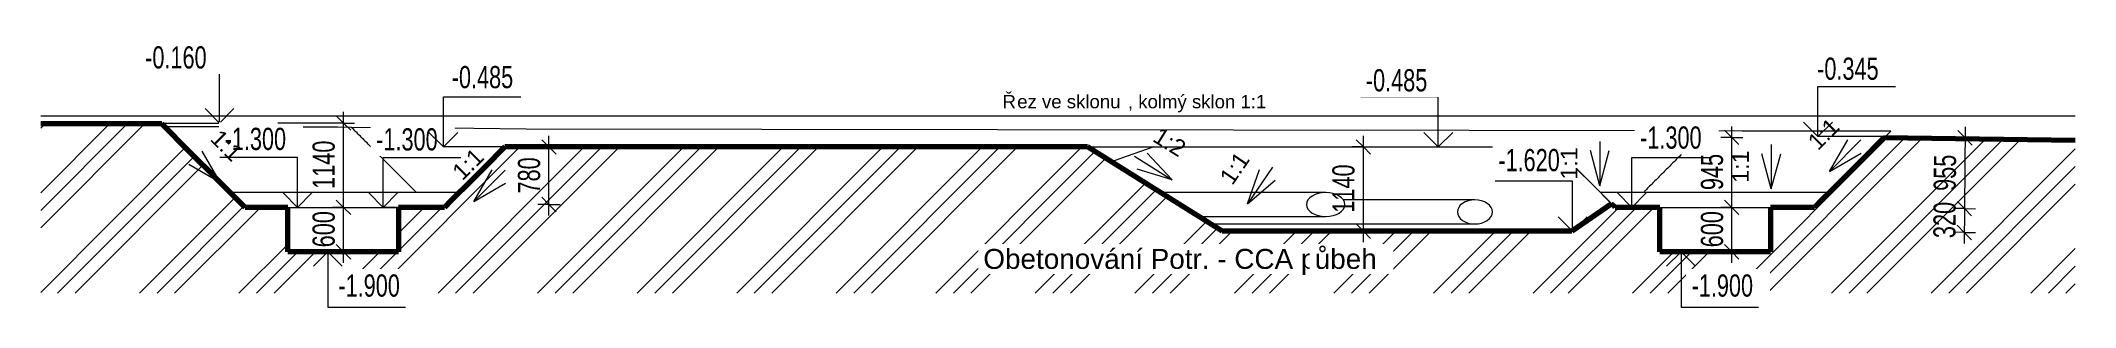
# Model space of a CAD drawing. Header units: millimetres. Extents: x 175047 to 362619, y -19363 to 158900.
# Drawn here: x 211035 to 238568, y -3400 to 202 of the extents above.
import ezdxf

# ---------------------------------------------------------------- set-up
doc = ezdxf.new("R2010")
doc.units = ezdxf.units.MM
for name, color, linetype, lineweight in [('A-ANNO-DIMS', 7, 'Continuous', 9), ('A-ANNO-DIMS-150', 7, 'Continuous', 9), ('G-ANNO-DIMS', 7, 'Continuous', 9), ('G-ANNO-TEXT', 7, 'Continuous', 9)]:
    doc.layers.add(name, color=color, linetype=linetype, lineweight=lineweight)
for name, color, linetype, lineweight, true_color in [('C-TOPO-1', 253, 'Continuous', 70, 0xaaaaaa), ('C-TOPO-2', 253, 'Continuous', 9, 0xaaaaaa), ('C-TOPO-PATT-1', 254, 'Continuous', 9, 0xd4d4d4), ('G-ANNO-TEXT-2', 8, 'Continuous', 9, 0x808080), ('Stávající dešťová kan__Trubky-2', 254, 'Continuous', 9, 0xcae0cd), ('Stávající splašková kan__Trubky-2', 9, 'Continuous', 9, 0xd4bfaa)]:
    doc.layers.add(name, color=color, linetype=linetype, lineweight=lineweight, true_color=true_color)
doc.styles.add('Arial', font='arial.ttf', dxfattribs={"width": 0.7, "height": 300})
doc.styles.add('Arial_1', font='arial.ttf', dxfattribs={"height": 270})
doc.styles.add('Arial_5', font='arial.ttf', dxfattribs={"height": 225})
doc.styles.add('Arial_6', font='arial.ttf', dxfattribs={"height": 180})
doc.dimstyles.new('Vnitřní_-_průhledné_1', dxfattribs={"dimscale": 304.8, "dimtxt": 306.07782, "dimasz": 0.639764, "dimexe": 0.492126, "dimexo": 0.0625, "dimgap": 0.098425, "dimtad": 1, "dimdec": 0, "dimrnd": 5, "dimzin": 0, "dimdsep": 46, "dimtxsty": 'Arial', "dimblk1": 'OBLIQUE', "dimblk2": 'OBLIQUE', "dimsah": 1, "dimcen": 0.09, "dimdle": 0.492126, "dimazin": 0, "dimtfac": 1, "dimtdec": 4, "dimtix": 1, "dimtmove": 0, "dimatfit": 3, "dimfxl": 0.492126, "dimfxlon": 1, "dimtvp": 1, "dimtolj": 1, "dimtzin": 0, "dimarcsym": 2})

# ---------------------------------------------------------------- blocks, each defined once
blk = doc.blocks.new('Výškové kóty - Horní-314756-A-VYKOP')
at = {"layer": 'G-ANNO-DIMS'}
for p, q in [((179521, -235), (178471, -235)), ((179521, -910), (179521, -235)), ((179521, -910), (179326, -715)), ((179521, -910), (179716, -715))]:
    blk.add_line(p, q, dxfattribs=at)
blk = doc.blocks.new('DIMBLOCK113-A-VYKOP')
at = {"layer": 'A-ANNO-DIMS-150', "lineweight": 18}
for p, q in [((215134, -910), (215036, -813)), ((215134, -910), (215231, -1008)), ((215134, -2050), (215036, -1953)), ((215134, -2050), (215231, -2148))]:
    blk.add_line(p, q, dxfattribs=at)
at = {"layer": 'A-ANNO-DIMS-150'}
for p, q in [((215134, -2200), (215134, -760)), ((215134, -910), (214246, -910)), ((215134, -910), (215284, -910)), ((215134, -2050), (214984, -2050)), ((215134, -2050), (215284, -2050))]:
    blk.add_line(p, q, dxfattribs=at)
at = {"layer": 'A-ANNO-DIMS-150', "color": 0, "insert": (214714, -1800), "char_height": 300, "width": 768.49, "attachment_point": 1, "rotation": 90, "line_spacing_factor": 0.941778, "style": 'Arial'}
blk.add_mtext('1140', dxfattribs=at)
blk = doc.blocks.new('_Oblique')
at = {"color": 0, "linetype": 'ByBlock', "lineweight": -2}
blk.add_line((-0.5, -0.5), (0.5, 0.5), dxfattribs=at)
blk = doc.blocks.new('DIMBLOCK114-A-VYKOP')
at = {"layer": 'A-ANNO-DIMS-150'}
for p, q in [((217913, -2162), (217913, -1083)), ((217913, -1233), (217763, -1233)), ((217913, -1233), (218063, -1233)), ((217913, -2012), (217763, -2012)), ((217913, -2012), (218063, -2012))]:
    blk.add_line(p, q, dxfattribs=at)
at = {"layer": 'A-ANNO-DIMS-150', "lineweight": 18}
for p, q in [((217913, -1233), (217815, -1136)), ((217913, -1233), (218010, -1331)), ((217913, -2012), (217815, -1914)), ((217913, -2012), (218010, -2109))]:
    blk.add_line(p, q, dxfattribs=at)
at = {"layer": 'A-ANNO-DIMS-150', "color": 0, "insert": (217493, -1863), "char_height": 300, "width": 576.37, "attachment_point": 1, "rotation": 90, "line_spacing_factor": 0.941778, "style": 'Arial'}
blk.add_mtext('780', dxfattribs=at)
blk = doc.blocks.new('DIMBLOCK115-A-VYKOP')
at = {"layer": 'A-ANNO-DIMS-150'}
for p, q in [((228934, -2521), (228934, -1083)), ((228934, -1233), (228784, -1233)), ((228934, -1233), (229084, -1233)), ((228934, -2371), (228784, -2371)), ((228934, -2371), (229084, -2371))]:
    blk.add_line(p, q, dxfattribs=at)
at = {"layer": 'A-ANNO-DIMS-150', "lineweight": 18}
for p, q in [((228934, -1233), (228836, -1136)), ((228934, -1233), (229031, -1331)), ((228934, -2371), (228836, -2274)), ((228934, -2371), (229031, -2469))]:
    blk.add_line(p, q, dxfattribs=at)
at = {"layer": 'A-ANNO-DIMS-150', "color": 0, "insert": (228514, -2122), "char_height": 300, "width": 768.49, "attachment_point": 1, "rotation": 90, "line_spacing_factor": 0.941778, "style": 'Arial'}
blk.add_mtext('1140', dxfattribs=at)
blk = doc.blocks.new('DIMBLOCK116-A-VYKOP')
at = {"layer": 'A-ANNO-DIMS-150', "lineweight": 18}
for p, q in [((237077, -1111), (236980, -1012)), ((237077, -1111), (237173, -1209)), ((237068, -2067), (236972, -1969)), ((237068, -2067), (237165, -2166))]:
    blk.add_line(p, q, dxfattribs=at)
at = {"layer": 'A-ANNO-DIMS-150'}
for p, q in [((237078, -961), (237068, -2067)), ((237077, -1111), (236927, -1109)), ((237077, -1111), (237227, -1112)), ((237068, -2067), (236918, -2066)), ((237068, -2067), (237218, -2069))]:
    blk.add_line(p, q, dxfattribs=at)
at = {"layer": 'A-ANNO-DIMS-150', "color": 0, "insert": (236651, -1826), "char_height": 300, "width": 576.37, "attachment_point": 1, "rotation": 89.5118, "line_spacing_factor": 0.941778, "style": 'Arial'}
blk.add_mtext('955', dxfattribs=at)
blk = doc.blocks.new('DIMBLOCK117-A-VYKOP')
at = {"layer": 'A-ANNO-DIMS-150'}
for p, q in [((237068, -2067), (236918, -2066)), ((237068, -2067), (237064, -2538)), ((237068, -2067), (237218, -2069)), ((237066, -2388), (236916, -2387)), ((237066, -2388), (237216, -2390))]:
    blk.add_line(p, q, dxfattribs=at)
at = {"layer": 'A-ANNO-DIMS-150', "lineweight": 18}
for p, q in [((237068, -2067), (236972, -1969)), ((237068, -2067), (237165, -2166)), ((237066, -2388), (236969, -2290)), ((237066, -2388), (237162, -2487))]:
    blk.add_line(p, q, dxfattribs=at)
at = {"layer": 'A-ANNO-DIMS-150', "color": 0, "insert": (236646, -2464), "char_height": 300, "width": 576.37, "attachment_point": 1, "rotation": 89.5118, "line_spacing_factor": 0.941778, "style": 'Arial'}
blk.add_mtext('320', dxfattribs=at)
blk = doc.blocks.new('Výškové kóty - Dolní-314757-A-VYKOP')
at = {"layer": 'G-ANNO-DIMS'}
for p, q in [((199299, -2650), (199104, -2845)), ((199299, -2650), (199494, -2845)), ((199299, -2650), (199299, -3400)), ((199299, -3400), (200349, -3400))]:
    blk.add_line(p, q, dxfattribs=at)
blk = doc.blocks.new('DIMBLOCK118-A-VYKOP')
at = {"layer": 'A-ANNO-DIMS-150'}
for p, q in [((215134, -2800), (215134, -1900)), ((215134, -2050), (214984, -2050)), ((215134, -2050), (215284, -2050)), ((215134, -2650), (214984, -2650)), ((215134, -2650), (215284, -2650))]:
    blk.add_line(p, q, dxfattribs=at)
at = {"layer": 'A-ANNO-DIMS-150', "lineweight": 18}
for p, q in [((215134, -2050), (215036, -1953)), ((215134, -2050), (215231, -2148)), ((215134, -2650), (215036, -2553)), ((215134, -2650), (215231, -2748))]:
    blk.add_line(p, q, dxfattribs=at)
at = {"layer": 'A-ANNO-DIMS-150', "color": 0, "insert": (214714, -2590), "char_height": 300, "width": 576.37, "attachment_point": 1, "rotation": 90, "line_spacing_factor": 0.941778, "style": 'Arial'}
blk.add_mtext('600', dxfattribs=at)
blk = doc.blocks.new('DIMBLOCK119-A-VYKOP')
at = {"layer": 'A-ANNO-DIMS-150'}
for p, q in [((233920, -2800), (233920, -1900)), ((233920, -2050), (233770, -2050)), ((233920, -2050), (234070, -2050)), ((233920, -2650), (233770, -2650)), ((233920, -2650), (234070, -2650))]:
    blk.add_line(p, q, dxfattribs=at)
at = {"layer": 'A-ANNO-DIMS-150', "lineweight": 18}
for p, q in [((233920, -2050), (233822, -1953)), ((233920, -2050), (234017, -2148)), ((233920, -2650), (233822, -2553)), ((233920, -2650), (234017, -2748))]:
    blk.add_line(p, q, dxfattribs=at)
at = {"layer": 'A-ANNO-DIMS-150', "color": 0, "insert": (233501, -2590), "char_height": 300, "width": 576.37, "attachment_point": 1, "rotation": 90, "line_spacing_factor": 0.941778, "style": 'Arial'}
blk.add_mtext('600', dxfattribs=at)
blk = doc.blocks.new('DIMBLOCK120-A-VYKOP')
at = {"layer": 'A-ANNO-DIMS-150', "lineweight": 18}
for p, q in [((233920, -1105), (233822, -1007)), ((233920, -1105), (234017, -1202)), ((233920, -2050), (233822, -1953)), ((233920, -2050), (234017, -2148))]:
    blk.add_line(p, q, dxfattribs=at)
at = {"layer": 'A-ANNO-DIMS-150'}
for p, q in [((233920, -2200), (233920, -955)), ((233920, -1105), (233770, -1105)), ((233920, -1105), (234070, -1105)), ((233920, -2050), (233770, -2050)), ((233920, -2050), (234070, -2050))]:
    blk.add_line(p, q, dxfattribs=at)
at = {"layer": 'A-ANNO-DIMS-150', "color": 0, "insert": (233501, -1817), "char_height": 300, "width": 576.37, "attachment_point": 1, "rotation": 90, "line_spacing_factor": 0.941778, "style": 'Arial'}
blk.add_mtext('945', dxfattribs=at)

msp = doc.modelspace()

# ---------------------------------------------------------------- hatches: boundary and pattern name
at = {"layer": 'C-TOPO-PATT-1'}
h = msp.add_hatch(dxfattribs=at)
h.set_pattern_fill('FP_1', color=256, style=0, pattern_type=2)
h.set_pattern_definition([(45, (227567, 3665), (-673.52, 673.52), []), (45, (227805.1, 3665), (0, 1347.04), []), (45, (227328.8, 3665), (0, 1347.04), [])])
h.paths.add_polyline_path([(238568.2, -3210.1), (238568.2, -1146.5), (235978.8, -1111.8), (235040.6, -2050), (234444.3, -2050), (234444.3, -2650), (232944.3, -2650), (232944.3, -2050), (232340.6, -2050), (232293.8, -2003.2), (231754.9, -2371), (227023.2, -2371), (225203.2, -1233), (217317.6, -1233), (216500.6, -2050), (215878.3, -2050), (215878.3, -2650), (214378.3, -2650), (214378.3, -2050), (213800.6, -2050), (212673.9, -923.2), (211035.5, -919.6), (211035.5, -3210.1), (238143.1, -3210.1)])

# ---------------------------------------------------------------- linework, layer by layer
at = {"layer": 'C-TOPO-1'}
for p, q in [((212673.9, -923.2), (211035.5, -919.6)), ((225203.2, -1233), (217317.6, -1233)), ((227023.2, -2371), (225203.2, -1233)), ((238568.2, -1146.5), (235978.8, -1111.8)), ((214378.3, -2050), (213800.6, -2050)), ((214378.3, -2650), (214378.3, -2050)), ((216500.6, -2050), (215878.3, -2050)), ((215878.3, -2050), (215878.3, -2650)), ((232293.8, -2003.2), (231754.9, -2371)), ((232944.3, -2050), (232340.6, -2050)), ((232944.3, -2650), (232944.3, -2050)), ((235040.6, -2050), (234444.3, -2050)), ((234444.3, -2050), (234444.3, -2650)), ((231754.9, -2371), (227023.2, -2371)), ((215878.3, -2650), (214378.3, -2650)), ((234444.3, -2650), (232944.3, -2650))]:
    msp.add_line(p, q, dxfattribs=at)
at = {"layer": 'C-TOPO-1', "flags": 128}
for points in [[(213800.6, -2050), (213675.4, -1924.8), (213550.2, -1799.6), (213425, -1674.4), (213299.9, -1549.2), (213174.7, -1424), (213049.5, -1298.8), (212924.3, -1173.6), (212799.1, -1048.4), (212673.9, -923.2)], [(217317.6, -1233), (217226.8, -1323.8), (217136, -1414.6), (217045.3, -1505.3), (216954.5, -1596.1), (216863.7, -1686.9), (216772.9, -1777.7), (216682.2, -1868.4), (216591.4, -1959.2), (216500.6, -2050)], [(235978.8, -1111.8), (235874.5, -1216), (235770.3, -1320.3), (235666.1, -1424.5), (235561.8, -1528.8), (235457.6, -1633), (235353.3, -1737.3), (235249.1, -1841.5), (235144.9, -1945.8), (235040.6, -2050)], [(232340.6, -2050), (232317.2, -2026.6), (232293.8, -2003.2)]]:
    msp.add_lwpolyline(points, dxfattribs=at)
at = {"layer": 'C-TOPO-2'}
for p, q in [((211035.5, -811), (238568.2, -811)), ((212714.8, -960.7), (213604.2, -1850)), ((216895.4, -984.3), (215242.1, -970.3)), ((217603.6, -993.8), (216895.4, -984.3)), ((233556.5, -1015.4), (217603.6, -993.8)), ((233554.6, -1017.3), (233556.5, -1015.4)), ((226098.7, -1233), (231524, -1233)), ((214378.3, -2050), (215878.3, -2050)), ((232944.3, -2050), (234444.3, -2050))]:
    msp.add_line(p, q, dxfattribs=at)
at = {"layer": 'C-TOPO-2', "flags": 128}
for points in [[(212714.8, -960.7), (212709, -955.3), (212703.1, -950), (212697.3, -944.6), (212691.4, -939.2), (212685.6, -933.9), (212679.7, -928.5), (212673.9, -923.2)], [(214670.9, -964.9), (214453.6, -964.5), (214236.3, -964), (214018.9, -963.5), (213801.6, -963), (213584.2, -962.6), (213366.9, -962.1), (213149.5, -961.6), (212932.2, -961.1), (212714.8, -960.7)], [(215241.6, -969.8), (215051.4, -968.2), (214861.2, -966.5), (214670.9, -964.9)], [(236073.2, -1020.7), (235569.5, -1020), (235065.8, -1019.3), (234562.1, -1018.6), (234058.3, -1017.9), (233554.6, -1017.3)], [(235980.2, -1111.8), (235992, -1100.2), (236005.5, -1087), (236019.1, -1073.7), (236032.6, -1060.5), (236046.2, -1047.2), (236059.7, -1034), (236073.2, -1020.7)], [(225203.2, -1233), (225816.6, -1233), (226098.7, -1233)], [(226098.7, -1233), (225738.1, -1359.4), (225525, -1434.2)], [(231524, -1233), (231609.5, -1318.6), (231695, -1404.2), (231780.6, -1489.7), (231866.1, -1575.3), (231951.7, -1660.9), (232037.2, -1746.5), (232122.8, -1832), (232208.3, -1917.6), (232293.8, -2003.2)], [(231524.6, -1233), (231524.4, -1233), (231524.2, -1233), (231524, -1233)], [(232341.7, -2050), (232250.9, -1959.2), (232160.1, -1868.4), (232069.3, -1777.7), (231978.6, -1686.9), (231887.8, -1596.1), (231797, -1505.3), (231706.2, -1414.6), (231615.4, -1323.8), (231524.6, -1233)], [(231526.5, -1233), (231526.2, -1233), (231525.8, -1233), (231525.5, -1233), (231525.2, -1233)], [(231525.2, -1233), (231616, -1323.8), (231706.7, -1414.6), (231797.5, -1505.3), (231888.3, -1596.1), (231979, -1686.9), (232069.8, -1777.7), (232142.1, -1850)], [(231526.5, -1233), (231628.6, -1335.1), (231730.8, -1437.3), (231832.9, -1539.4), (231935.1, -1641.5), (232037.3, -1743.6), (232139.4, -1845.8), (232143.7, -1850)]]:
    msp.add_lwpolyline(points, dxfattribs=at)
at = {"layer": 'C-TOPO-2'}
for points, knots in [([(216121.8, -1850), (216068.3, -1796.5), (215934.7, -1662.8), (215721.3, -1449.5), (215521.3, -1249.5), (215361.5, -1089.7), (215281.6, -1009.8), (215241.6, -969.8)], [-0.81510607, -0.81510607, -0.81510607, -0.81510607, -0.66666667, -0.44444444, -0.22222222, -0.11111111, 0, 0, 0, 0]), ([(233554.6, -1017.3), (233525.8, -1046), (233468.4, -1103.5), (233382.2, -1189.6), (233296.1, -1275.8), (233200.3, -1371.5), (233095.1, -1476.7), (232980.3, -1591.6), (232865.6, -1706.3), (232779.5, -1792.4), (232731.5, -1840.3), (232721.8, -1850)], [-1, -1, -1, -1, -0.91666667, -0.83333333, -0.75, -0.66666667, -0.55555556, -0.44444444, -0.33333333, -0.22222222, -0.19404665, -0.19404665, -0.19404665, -0.19404665])]:
    msp.add_open_spline(points, degree=3, knots=knots, dxfattribs=at)
at = {"layer": 'G-ANNO-DIMS'}
for p, q in [((212659.7, -910.1), (213454.5, -910.1)), ((235995.9, -1093.5), (235085.7, -1093.5)), ((217317.1, -1233), (217241.5, -1233)), ((225838.1, -1360.2), (226346.8, -1678.3)), ((226346.8, -1678.3), (226010.7, -1317.6)), ((229311.7, -1233), (229513.6, -1233)), ((229513.6, -1233), (229947.5, -1233)), ((232133.9, -1757.6), (232006.3, -1281.4)), ((232133.9, -1157.6), (232133.9, -1757.6)), ((232133.9, -1757.6), (232261.5, -1281.4)), ((234452, -1801.2), (234326.1, -1324.5)), ((234454.1, -1201.2), (234452, -1801.2)), ((234452, -1801.2), (234581.3, -1325.4)), ((235242.3, -1563.4), (235488.8, -1136.4)), ((235666.5, -1139.1), (235242.3, -1563.4)), ((235242.3, -1563.4), (235669.3, -1316.9)), ((216898.2, -1970.7), (217144.7, -1543.6)), ((217322.4, -1546.4), (216898.2, -1970.7)), ((226346.8, -1678.3), (225875.3, -1534)), ((227702.8, -1506.5), (227364.5, -2002.1)), ((227364.5, -2002.1), (227527.6, -1536.8)), ((216898.2, -1970.7), (217325.1, -1724.1)), ((227364.5, -2002.1), (227738.4, -1680.7)), ((213799.5, -2050), (214510.7, -2050)), ((216448.9, -2050), (215668.9, -2050)), ((216500, -2050), (216448.9, -2050)), ((232567.7, -2050), (232566.2, -2050)), ((231171.9, -2371), (231265, -2371)), ((231265, -2371), (231765.6, -2371)), ((214965.4, -2650), (214920.9, -2650))]:
    msp.add_line(p, q, dxfattribs=at)
at = {"layer": 'Stávající dešťová kan__Trubky-2'}
for p, q in [((216700.6, -1850), (213602.1, -1850)), ((228424.2, -1850), (226190, -1850)), ((235240.6, -1850), (232141.6, -1850)), ((226707.9, -2173.9), (228424.2, -2173.9))]:
    msp.add_line(p, q, dxfattribs=at)
at = {"layer": 'Stávající dešťová kan__Trubky-2', "flags": 128}
for points in [[(228424.2, -1850), (228373.4, -1853.1), (228324.7, -1862.3), (228279.7, -1877.3), (228240.3, -1897.4), (228208, -1922), (228184, -1950), (228169.2, -1980.3), (228164.2, -2011.9)], [(228684.1, -2011.9), (228679.1, -1980.3), (228664.3, -1950), (228640.3, -1922), (228608, -1897.4), (228568.6, -1877.3), (228523.7, -1862.3), (228474.9, -1853.1), (228424.2, -1850)], [(228164.2, -2011.9), (228169.2, -2043.5), (228184, -2073.9), (228208, -2101.9), (228240.3, -2126.4), (228279.7, -2146.6), (228324.7, -2161.5), (228373.4, -2170.7), (228424.2, -2173.9)], [(228424.2, -2173.9), (228474.9, -2170.7), (228523.7, -2161.5), (228568.6, -2146.6), (228608, -2126.4), (228640.3, -2101.9), (228664.3, -2073.9), (228679.1, -2043.5), (228684.1, -2011.9)]]:
    msp.add_lwpolyline(points, dxfattribs=at)
at = {"layer": 'Stávající splašková kan__Trubky-2'}
for p, q in [((230443.1, -1950), (228664.3, -1950)), ((226867.9, -2273.9), (230443.1, -2273.9))]:
    msp.add_line(p, q, dxfattribs=at)
at = {"layer": 'Stávající splašková kan__Trubky-2', "flags": 128}
for points in [[(230443.1, -1950), (230396.8, -1953.1), (230352.3, -1962.3), (230311.4, -1977.3), (230275.4, -1997.4), (230246, -2022), (230224.1, -2050), (230210.6, -2080.3), (230206, -2111.9)], [(230206, -2111.9), (230210.6, -2143.5), (230224.1, -2173.9), (230246, -2201.9), (230275.4, -2226.4), (230311.4, -2246.6), (230352.3, -2261.5), (230396.8, -2270.7), (230443.1, -2273.9)], [(230680.1, -2111.9), (230675.5, -2080.3), (230662.1, -2050), (230640.2, -2022), (230610.7, -1997.4), (230574.8, -1977.3), (230533.8, -1962.3), (230489.3, -1953.1), (230443.1, -1950)], [(230443.1, -2273.9), (230489.3, -2270.7), (230533.8, -2261.5), (230574.8, -2246.6), (230610.7, -2226.4), (230640.2, -2201.9), (230662.1, -2173.9), (230675.5, -2143.5), (230680.1, -2111.9)]]:
    msp.add_lwpolyline(points, dxfattribs=at)

# ---------------------------------------------------------------- block references
at = {"layer": 'G-ANNO-DIMS'}
for name, p in [('Výškové kóty - Horní-314756-A-VYKOP', (33933.7, 0)), ('Výškové kóty - Horní-314756-A-VYKOP', (50426.6, -322.9)), ('Výškové kóty - Horní-314756-A-VYKOP', (34989.9, -1139.9)), ('Výškové kóty - Horní-314756-A-VYKOP', (52244.7, -1460.9)), ('Výškové kóty - Dolní-314757-A-VYKOP', (15622.2, 0)), ('Výškové kóty - Dolní-314757-A-VYKOP', (33933.7, 0))]:
    msp.add_blockref(name, p, dxfattribs=at)
at = {"layer": 'G-ANNO-DIMS', "extrusion": (0, 0, -1)}
for p in [(-414606.6, -183.3), (-395189.8, -1139.9), (-412087.1, -1139.9)]:
    msp.add_blockref('Výškové kóty - Horní-314756-A-VYKOP', p, dxfattribs=at)

# ---------------------------------------------------------------- texts
at = {"layer": 'G-ANNO-DIMS', "char_height": 225, "width": 523.38, "attachment_point": 1, "line_spacing_factor": 0.941778, "style": 'Arial_5'}
for s, insert, rotation in [('1:2', (226187.3, -956.2), 327.98297), ('1:1', (234927.1, -1132.4), 45.00282), ('1:1', (226974.9, -1637), 55.68605), ('1:1', (233924.6, -1717.4), 89.79625)]:
    msp.add_mtext(s, dxfattribs=dict(at, insert=insert, rotation=rotation))
at = {"layer": 'G-ANNO-TEXT-2', "char_height": 180, "attachment_point": 1, "style": 'Arial_6'}
for s, insert, width in [('\\fArial|b0|i0|c238|p34|;Ř', (224051.4, -530.8), 240.506), ('ez ve sklonu', (224249.8, -530.8), 1815.822), (', kolmý sklon 1:1', (225748.1, -530.8), 2465.189)]:
    msp.add_mtext(s, dxfattribs=dict(at, insert=insert, width=width))

# ---------------------------------------------------------------- dimensions: what is measured, and where the dimension line sits
at = {"layer": 'A-ANNO-DIMS'}
for base, p1, p2, angle, override, picture, middle in [((217912.7, -1233), (217762.7, -2011.9), (217762.7, -1233), 90, {"dimpost": '<>', "dimfxl": 778.925}, 'DIMBLOCK114-A-VYKOP', (217729.5, -1622.5)), ((237068.5, -2067.3), (236926.6, -1109.4), (236918.5, -2066), 89.51183, {"dimpost": '<>', "dimfxl": 956.618948}, 'DIMBLOCK116-A-VYKOP', (236889.4, -1587.4)), ((237065.7, -2388.3), (236918.5, -2066), (236915.7, -2387.1), 89.51183, {"dimpost": '<>', "dimfxl": 321.06813}, 'DIMBLOCK117-A-VYKOP', (236883.8, -2226.3))]:
    dim = msp.add_linear_dim(base=base, p1=p1, p2=p2, angle=angle, dimstyle='Vnitřní_-_průhledné_1', override=override, dxfattribs=at)
    dim.commit()
    dim.dimension.update_dxf_attribs({"geometry": picture, "text_midpoint": middle})

# ---------------------------------------------------------------- next in the draw order: texts
at = {"layer": 'G-ANNO-DIMS', "char_height": 300, "width": 987.978, "attachment_point": 1, "line_spacing_factor": 0.941778, "style": 'Arial', "bg_fill": 3, "box_fill_scale": 1.25, "bg_fill_color": 9, "bg_fill_true_color": 13158600, "bg_fill_transparency": 0}
for s, insert in [('-0.160', (212449.2, 126.9)), ('-0.345', (235074.6, -25.4)), ('-0.485', (228967.3, -182.2)), ('-1.300', (213524.3, -974.5)), ('-1.300', (215575.6, -981.1)), ('-1.300', (232679.6, -956.4)), ('-1.620', (230760.2, -1260.9)), ('-1.900', (215064.2, -2956.4)), ('-1.900', (233375.7, -2956.4))]:
    msp.add_mtext(s, dxfattribs=dict(at, insert=insert))
at = {"layer": 'G-ANNO-TEXT', "insert": (223791.5, -2611.4), "char_height": 270, "width": 5435.441, "attachment_point": 1, "style": 'Arial_1', "bg_fill": 3, "box_fill_scale": 1.25, "bg_fill_color": 9, "bg_fill_true_color": 13158600, "bg_fill_transparency": 0}
msp.add_mtext('Obetonování Potr. - CCA pr', dxfattribs=at)

# ---------------------------------------------------------------- next in the draw order: linework, layer by layer
at = {"layer": 'G-ANNO-DIMS'}
for p, q in [((213043.5, -1293.3), (213467.7, -1717.6)), ((213467.7, -1717.6), (213221.2, -1290.6)), ((217241.5, -1233), (216484.5, -1233)), ((213467.7, -1717.6), (213040.8, -1471))]:
    msp.add_line(p, q, dxfattribs=at)

# ---------------------------------------------------------------- next in the draw order: block references
at = {"layer": 'G-ANNO-DIMS', "extrusion": (0, 0, -1)}
msp.add_blockref('Výškové kóty - Horní-314756-A-VYKOP', (-396005.3, -322.9), dxfattribs=at)

# ---------------------------------------------------------------- next in the draw order: texts
at = {"layer": 'G-ANNO-DIMS', "char_height": 225, "width": 523.38, "attachment_point": 1, "line_spacing_factor": 0.941778, "style": 'Arial_5'}
for insert, rotation in [((213474.6, -978.1), 314.99704), ((216582.9, -1539.6), 45.00279), ((231606.2, -1675.7), 90)]:
    msp.add_mtext('1:1', dxfattribs=dict(at, insert=insert, rotation=rotation))
at = {"layer": 'G-ANNO-TEXT', "insert": (228276.2, -2611.4), "char_height": 270, "width": 998.101, "attachment_point": 1, "style": 'Arial_1', "bg_fill": 3, "box_fill_scale": 1.25, "bg_fill_color": 9, "bg_fill_true_color": 13158600, "bg_fill_transparency": 0}
msp.add_mtext('ůbeh', dxfattribs=at)

# ---------------------------------------------------------------- next in the draw order: dimensions: what is measured, and where the dimension line sits
at = {"layer": 'A-ANNO-DIMS'}
for base, p1, p2, override, picture, middle in [((215133.8, -910.1), (214983.8, -2050), (214246.4, -910.1), {"dimpost": '<>', "dimfxl": 1357.603245}, 'DIMBLOCK113-A-VYKOP', (214950.6, -1480.1)), ((233920, -1104.6), (233770, -2050), (234070, -1104.6), {"dimpost": '<>', "dimfxl": 991.886356}, 'DIMBLOCK120-A-VYKOP', (233736.8, -1577.3)), ((215133.8, -2050), (214983.8, -2650), (214983.8, -2050), {"dimpost": '<>', "dimfxl": 600}, 'DIMBLOCK118-A-VYKOP', (214950.6, -2350)), ((233920, -2050), (233770, -2650), (234070, -2050), {"dimpost": '<>', "dimfxl": 670.820393}, 'DIMBLOCK119-A-VYKOP', (233736.8, -2350))]:
    dim = msp.add_linear_dim(base=base, p1=p1, p2=p2, angle=90, dimstyle='Vnitřní_-_průhledné_1', override=override, dxfattribs=at)
    dim.commit()
    dim.dimension.update_dxf_attribs({"geometry": picture, "text_midpoint": middle})

# ---------------------------------------------------------------- next in the draw order: texts
at = {"layer": 'G-ANNO-DIMS', "insert": (216597.8, -139.4), "char_height": 300, "width": 987.978, "attachment_point": 1, "line_spacing_factor": 0.941778, "style": 'Arial', "bg_fill": 3, "box_fill_scale": 1.25, "bg_fill_color": 9, "bg_fill_true_color": 13158600, "bg_fill_transparency": 0}
msp.add_mtext('-0.485', dxfattribs=at)

# ---------------------------------------------------------------- next in the draw order: dimensions: what is measured, and where the dimension line sits
at = {"layer": 'A-ANNO-DIMS'}
dim = msp.add_linear_dim(base=(228933.6, -1233), p1=(228783.6, -2371), p2=(228783.6, -1233), angle=90, dimstyle='Vnitřní_-_průhledné_1', override={"dimpost": '<>', "dimfxl": 1138}, dxfattribs=at)
dim.commit()
dim.dimension.update_dxf_attribs({"geometry": 'DIMBLOCK115-A-VYKOP', "text_midpoint": (228750.4, -1802)})

doc.saveas('drawing.dxf')
